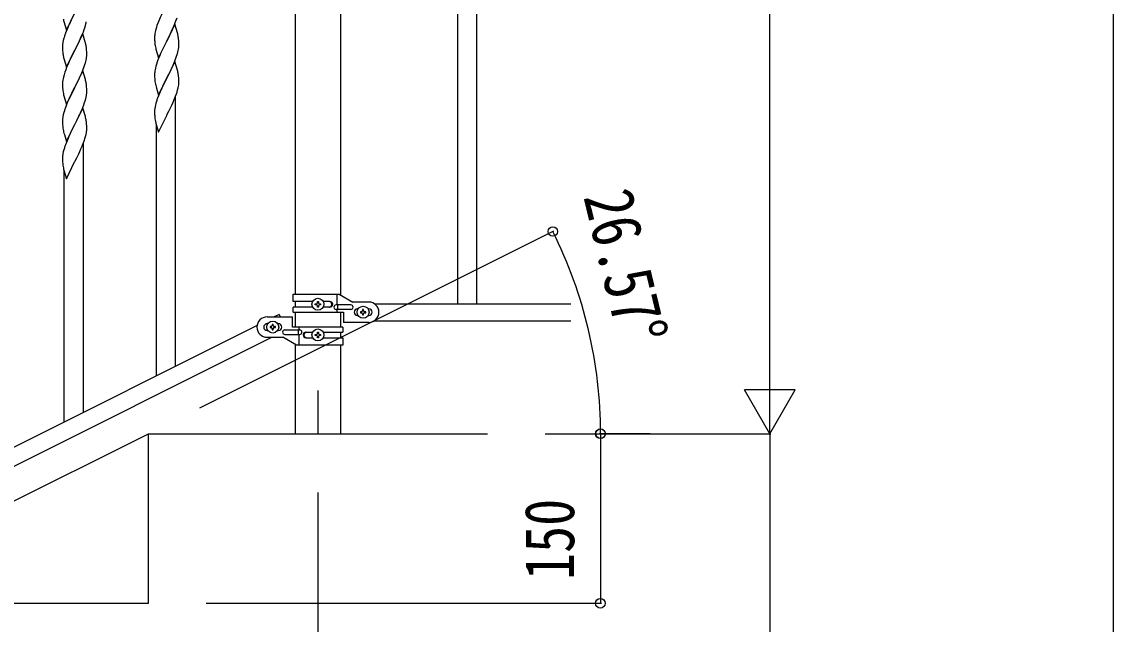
# Model space of a CAD drawing. Units: millimetres, scale not verified. Extents: x -4015 to 4015, y -2862 to 2860.
# Drawn here: x -1031 to -65, y 942 to 1475 of the extents above; entities that cross this region are included whole.
import ezdxf
from ezdxf.enums import TextEntityAlignment as Align

# ---------------------------------------------------------------- set-up
doc = ezdxf.new("R2010")
doc.units = ezdxf.units.MM
doc.header["$LTSCALE"] = 10
for name, color, linetype in [('0-2_YKK_12', 2, 'Continuous'), ('0-3_YKK_A1', 4, 'Continuous'), ('0-4_YKK_D', 6, 'Continuous')]:
    doc.layers.add(name, color=color, linetype=linetype)
doc.styles.add('ＭＳ ゴシック', font='')
doc.styles.get('ＭＳ ゴシック').set_extended_font_data('MS Gothic')

msp = doc.modelspace()

# ---------------------------------------------------------------- linework, layer by layer
at = {"layer": '0-2_YKK_12'}
for p in [(-769.17, 1148.22), (-769.17, 1139.76)]:
    msp.add_line(p, (-769.17, 1110.1), dxfattribs=at)
at = {"layer": '0-3_YKK_A1'}
for p, q in [((-65.28, 2810.1), (-65.28, -2489.9)), ((-645.67, 2085.1), (-645.67, 1225.14)), ((-628.67, 2085.1), (-628.67, 1225.14)), ((-789.42, 1989.74), (-789.42, 1233.64)), ((-748.92, 1232.84), (-748.92, 1989.74)), ((-895.17, 1169.76), (-895.17, 1408.77)), ((-912.17, 1161.26), (-912.17, 1383.56)), ((-976.67, 1128.53), (-976.67, 1367.54)), ((-993.67, 1120.03), (-993.67, 1342.33)), ((-791.17, 1233.64), (-750.3, 1233.64)), ((-791.17, 1227.14), (-791.17, 1233.64)), ((-773.85, 1227.14), (-791.17, 1227.14)), ((-789.42, 1227.14), (-789.42, 1222.14)), ((-758.58, 1227.14), (-764.5, 1227.14)), ((-752.2, 1224.14), (-752.2, 1233.64)), ((-750.3, 1233.64), (-738.17, 1226.64)), ((-791.17, 1217.64), (-791.17, 1222.14)), ((-773.85, 1222.14), (-791.17, 1222.14)), ((-791.17, 1217.64), (-746.67, 1217.64)), ((-789.42, 1217.64), (-789.42, 1204.48)), ((-770.61, 1224.16), (-771.57, 1224.16)), ((-767.73, 1225.12), (-766.77, 1225.12)), ((-758.58, 1222.14), (-764.5, 1222.14)), ((-739.97, 1224.14), (-753.05, 1224.14)), ((-739.97, 1220.14), (-753.05, 1220.14)), ((-752.2, 1217.64), (-752.2, 1220.14)), ((-751.65, 1220.14), (-751.65, 1224.14)), ((-748.92, 1204.48), (-748.92, 1217.64)), ((-746.67, 1217.64), (-746.67, 1208.64)), ((-724.17, 1226.64), (-738.17, 1226.64)), ((-734.17, 1220.64), (-733.54, 1220.64)), ((-730.61, 1218.12), (-731.57, 1218.12)), ((-727.73, 1217.16), (-726.77, 1217.16)), ((-724.8, 1220.64), (-724.17, 1220.64)), ((-719.2, 1225.14), (-545.32, 1225.14)), ((-814.17, 1213.48), (-791.67, 1213.48)), ((-813.54, 1207.48), (-814.17, 1207.48)), ((-803.58, 1215.66), (-807.95, 1213.48)), ((-804.17, 1207.48), (-804.8, 1207.48)), ((-803.58, 1215.66), (-802.49, 1213.48)), ((-791.67, 1204.48), (-791.67, 1213.48)), ((-789.42, 1213.98), (-789.42, 1208.98)), ((-724.17, 1208.64), (-746.67, 1208.64)), ((-734.17, 1214.64), (-733.54, 1214.64)), ((-724.8, 1214.64), (-724.17, 1214.64)), ((-719.2, 1210.14), (-545.32, 1210.14)), ((-823.06, 1205.83), (-1627.95, 803.3)), ((-813.54, 1201.48), (-814.17, 1201.48)), ((-810.61, 1204.96), (-811.57, 1204.96)), ((-807.73, 1204), (-806.77, 1204)), ((-804.17, 1201.48), (-804.8, 1201.48)), ((-798.37, 1201.98), (-785.29, 1201.98)), ((-798.37, 1197.98), (-785.29, 1197.98)), ((-747.17, 1204.48), (-791.67, 1204.48)), ((-786.7, 1201.98), (-786.7, 1197.98)), ((-786.14, 1204.48), (-786.14, 1201.98)), ((-786.14, 1197.98), (-786.14, 1188.48)), ((-779.77, 1199.98), (-773.85, 1199.98)), ((-767.73, 1197.97), (-766.77, 1197.97)), ((-764.5, 1199.98), (-747.17, 1199.98)), ((-748.92, 1194.98), (-748.92, 1199.98)), ((-747.17, 1204.48), (-747.17, 1199.98)), ((-810.4, 1195.39), (-1615.29, 792.85)), ((-814.17, 1195.48), (-800.17, 1195.48)), ((-788.05, 1188.48), (-800.17, 1195.48)), ((-789.42, 1189.28), (-789.42, 1110.1)), ((-747.17, 1188.48), (-788.05, 1188.48)), ((-779.77, 1194.98), (-773.85, 1194.98)), ((-770.61, 1197.01), (-771.57, 1197.01)), ((-764.5, 1194.98), (-747.17, 1194.98)), ((-748.92, 1110.1), (-748.92, 1188.48)), ((-747.17, 1194.98), (-747.17, 1188.48)), ((-1819.17, 660.1), (-919.17, 1110.1))]:
    msp.add_line(p, q, dxfattribs=at)
for points in [[(-994.5, 1477.01), (-994.24, 1475.83), (-993.99, 1474.87), (-991.72, 1467.23), (-984.5, 1482.09), (-984.33, 1482.42), (-980.22, 1490.73), (-978.88, 1493.65), (-977.81, 1496.16), (-976.42, 1499.7), (-975.71, 1501.71), (-975.09, 1503.69), (-974.57, 1505.62), (-974.26, 1507.01), (-974.02, 1508.37), (-973.86, 1509.66), (-973.8, 1510.49), (-973.78, 1511.29), (-973.78, 1512.44), (-973.83, 1514.16), (-973.89, 1515.41), (-974, 1516.82)], [(-895.77, 1505.31), (-903, 1490.45), (-903.16, 1490.12), (-905.51, 1485.46), (-907.27, 1481.81), (-907.72, 1480.85), (-908.83, 1478.39), (-910.1, 1475.37), (-910.89, 1473.34), (-911.61, 1471.32), (-912.4, 1468.84), (-912.92, 1466.92), (-913.23, 1465.52), (-913.47, 1464.17), (-913.63, 1462.87), (-913.69, 1462.04), (-913.72, 1461.24), (-913.7, 1459.38), (-913.67, 1458.37), (-913.62, 1457.43), (-913.52, 1455.99), (-913.37, 1454.67)], [(-977.27, 1496.94), (-984.5, 1482.09), (-984.84, 1481.42), (-987.45, 1476.22), (-988.55, 1473.92), (-989.22, 1472.49), (-990.33, 1470.03), (-992, 1465.99), (-992.57, 1464.47)], [(-913, 1452.5), (-912.74, 1451.32), (-912.49, 1450.36), (-910.22, 1442.72), (-903, 1457.58), (-902.83, 1457.91), (-901.11, 1461.29), (-899.61, 1464.35), (-898.72, 1466.22), (-897.17, 1469.64), (-896.73, 1470.64), (-895.69, 1473.17), (-894.56, 1476.2), (-893.89, 1478.2)], [(-995.17, 1454.09), (-995.21, 1453.28), (-995.22, 1452.88), (-995.2, 1451.02), (-995.17, 1450.01), (-995.12, 1449.07), (-995.02, 1447.63), (-994.87, 1446.32), (-994.73, 1445.33), (-994.55, 1444.37), (-994.45, 1443.9), (-994.24, 1442.96), (-993.99, 1442.01), (-991.72, 1434.36), (-984.5, 1449.22), (-984.33, 1449.55), (-982.4, 1453.35), (-980.89, 1456.45), (-980.22, 1457.86), (-978.88, 1460.78), (-978.02, 1462.79), (-976.8, 1465.82), (-976.06, 1467.84), (-975.55, 1469.34), (-974.95, 1471.31), (-974.57, 1472.75)], [(-895.77, 1472.44), (-903, 1457.58), (-903.16, 1457.25), (-906.16, 1451.26), (-907.27, 1448.94), (-908.39, 1446.51), (-909.47, 1444.01), (-910.5, 1441.48), (-911.07, 1439.96)], [(-893.04, 1462.9), (-893.26, 1463.84), (-893.51, 1464.79), (-895.77, 1472.44)], [(-977.27, 1464.08), (-984.5, 1449.22), (-984.66, 1448.89), (-987.01, 1444.23), (-988.77, 1440.58), (-989.22, 1439.62), (-990.33, 1437.16), (-991.6, 1434.14), (-992.39, 1432.11), (-993.11, 1430.09), (-993.9, 1427.61), (-994.42, 1425.69), (-994.73, 1424.29), (-994.97, 1422.94), (-995.13, 1421.64), (-995.19, 1420.81), (-995.22, 1420.01), (-995.2, 1418.15), (-995.17, 1417.14), (-995.12, 1416.2), (-995.02, 1414.76), (-994.87, 1413.44)], [(-993.6, 1461.47), (-994.04, 1460), (-994.53, 1458.09), (-994.82, 1456.7), (-995.04, 1455.37)], [(-974.54, 1454.54), (-974.88, 1455.95), (-975.07, 1456.68), (-977.27, 1464.08)], [(-892.3, 1453.11), (-892.28, 1453.91), (-892.28, 1455.06), (-892.33, 1456.79), (-892.39, 1458.03), (-892.5, 1459.44)], [(-973.8, 1444.75), (-973.78, 1445.55), (-973.78, 1446.7), (-973.83, 1448.43), (-973.89, 1449.67), (-974, 1451.08)], [(-912.95, 1419.39), (-912.74, 1418.45), (-912.42, 1417.25), (-912.06, 1415.98), (-910.22, 1409.85), (-903, 1424.71), (-902.83, 1425.04), (-901.11, 1428.42), (-899.16, 1432.4), (-898.49, 1433.83), (-897.38, 1436.27), (-896.1, 1439.28), (-894.92, 1442.32), (-894.21, 1444.33), (-893.74, 1445.82), (-893.19, 1447.76), (-892.86, 1449.17), (-892.59, 1450.54), (-892.4, 1451.86)], [(-974.69, 1439.4), (-974.36, 1440.82), (-974.09, 1442.18), (-973.9, 1443.5)], [(-895.77, 1439.56), (-903, 1424.71), (-903.34, 1424.04), (-906.61, 1417.48), (-907.72, 1415.11), (-908.83, 1412.65), (-910.3, 1409.12), (-911.07, 1407.09)], [(-893.04, 1430.02), (-893.26, 1430.96), (-893.51, 1431.92), (-895.77, 1439.56)], [(-994.5, 1411.27), (-994.24, 1410.09), (-993.99, 1409.13), (-991.72, 1401.49), (-984.5, 1416.35), (-984.33, 1416.68), (-982.61, 1420.06), (-981.11, 1423.12), (-980.22, 1424.99), (-978.67, 1428.41), (-978.23, 1429.41), (-977.19, 1431.94), (-976.06, 1434.97), (-975.39, 1436.97)], [(-977.27, 1431.21), (-984.5, 1416.35), (-984.66, 1416.02), (-987.66, 1410.03), (-988.77, 1407.71), (-989.89, 1405.28), (-990.97, 1402.78), (-992, 1400.25), (-992.57, 1398.73)], [(-974.54, 1421.67), (-974.76, 1422.61), (-975.01, 1423.56), (-977.27, 1431.21)], [(-912.1, 1436.96), (-912.54, 1435.49), (-913.03, 1433.57), (-913.32, 1432.19), (-913.54, 1430.86)], [(-913.67, 1429.58), (-913.71, 1428.76), (-913.72, 1428.37), (-913.7, 1426.51), (-913.67, 1425.5), (-913.62, 1424.56), (-913.54, 1423.4)], [(-892.3, 1420.24), (-892.28, 1421.04), (-892.28, 1422.19), (-892.33, 1423.92), (-892.39, 1425.16), (-892.5, 1426.57)], [(-994.45, 1378.16), (-994.24, 1377.22), (-993.92, 1376.02), (-993.56, 1374.76), (-991.72, 1368.62), (-984.5, 1383.48), (-984.33, 1383.81), (-982.61, 1387.19), (-980.66, 1391.17), (-979.99, 1392.6), (-978.88, 1395.04), (-977.6, 1398.05), (-976.42, 1401.09), (-975.71, 1403.11), (-975.24, 1404.59), (-974.69, 1406.53), (-974.36, 1407.95), (-974.09, 1409.31), (-973.9, 1410.63)], [(-973.8, 1411.88), (-973.78, 1412.68), (-973.78, 1413.83), (-973.83, 1415.56), (-973.89, 1416.8), (-974, 1418.21)], [(-912.95, 1386.52), (-912.74, 1385.58), (-912.49, 1384.63), (-910.22, 1376.98), (-903, 1391.84), (-902.83, 1392.17), (-901.11, 1395.55), (-899.39, 1399.07), (-898.49, 1400.96), (-897.38, 1403.4), (-896.31, 1405.91), (-895.11, 1408.95), (-894.38, 1410.97), (-893.89, 1412.46), (-893.32, 1414.41), (-892.86, 1416.31), (-892.59, 1417.67), (-892.4, 1418.99)], [(-912.1, 1404.09), (-912.54, 1402.62), (-913.03, 1400.71), (-913.32, 1399.32), (-913.54, 1397.99)], [(-993.6, 1395.73), (-994.04, 1394.26), (-994.53, 1392.35), (-994.82, 1390.96), (-995.04, 1389.63)], [(-977.27, 1398.34), (-984.5, 1383.48), (-984.84, 1382.81), (-988.11, 1376.25), (-989.22, 1373.88), (-990.33, 1371.42), (-991.8, 1367.89), (-992.57, 1365.86)], [(-974.54, 1388.8), (-974.76, 1389.73), (-975.01, 1390.69), (-977.27, 1398.34)], [(-913.67, 1396.71), (-913.71, 1395.9), (-913.72, 1395.51), (-913.7, 1393.64), (-913.67, 1392.63), (-913.62, 1391.69), (-913.54, 1390.53)], [(-995.17, 1388.35), (-995.21, 1387.53), (-995.22, 1387.14), (-995.2, 1385.28), (-995.17, 1384.27), (-995.12, 1383.33), (-995.04, 1382.17)], [(-973.8, 1379.01), (-973.78, 1379.81), (-973.78, 1380.96), (-973.83, 1382.69), (-973.89, 1383.93), (-974, 1385.34)], [(-994.45, 1345.29), (-994.24, 1344.35), (-993.99, 1343.4), (-991.72, 1335.75), (-984.5, 1350.61), (-984.33, 1350.94), (-982.61, 1354.32), (-980.89, 1357.84), (-979.99, 1359.73), (-978.88, 1362.17), (-977.81, 1364.68), (-976.61, 1367.72), (-975.88, 1369.74), (-975.39, 1371.23), (-974.82, 1373.19), (-974.36, 1375.08), (-974.09, 1376.44), (-973.9, 1377.76)], [(-993.6, 1362.86), (-994.04, 1361.39), (-994.53, 1359.48), (-994.82, 1358.09), (-995.04, 1356.76)], [(-995.17, 1355.49), (-995.21, 1354.67), (-995.22, 1354.28), (-995.2, 1352.41), (-995.17, 1351.4), (-995.12, 1350.46), (-995.04, 1349.3)], [(-769.65, 1226.08), (-769.65, 1227.04), (-768.69, 1227.04), (-768.69, 1226.08)], [(-771.57, 1224.16), (-771.57, 1225.12), (-770.61, 1225.12)], [(-768.69, 1223.2), (-768.69, 1222.24), (-769.65, 1222.24), (-769.65, 1223.2)], [(-766.77, 1225.12), (-766.77, 1224.16), (-767.73, 1224.16)], [(-731.57, 1218.12), (-731.57, 1217.16), (-730.61, 1217.16)], [(-728.69, 1219.08), (-728.69, 1220.04), (-729.65, 1220.04), (-729.65, 1219.08)], [(-726.77, 1217.16), (-726.77, 1218.12), (-727.73, 1218.12)], [(-729.65, 1216.2), (-729.65, 1215.24), (-728.69, 1215.24), (-728.69, 1216.2)], [(-811.57, 1204.96), (-811.57, 1204), (-810.61, 1204)], [(-808.69, 1205.92), (-808.69, 1206.88), (-809.65, 1206.88), (-809.65, 1205.92)], [(-809.65, 1203.04), (-809.65, 1202.08), (-808.69, 1202.08), (-808.69, 1203.04)], [(-806.77, 1204), (-806.77, 1204.96), (-807.73, 1204.96)], [(-771.57, 1197.01), (-771.57, 1197.97), (-770.61, 1197.97)], [(-769.65, 1198.93), (-769.65, 1199.89), (-768.69, 1199.89), (-768.69, 1198.93)], [(-766.77, 1197.97), (-766.77, 1197.01), (-767.73, 1197.01)], [(-768.69, 1196.05), (-768.69, 1195.09), (-769.65, 1195.09), (-769.65, 1196.05)], [(-1819.17, 660.1), (-1519.17, 660.1), (-1519.17, 810.1), (-1219.17, 810.1), (-1219.17, 960.1), (-919.17, 960.1), (-919.17, 1110.1), (-619.17, 1110.1)]]:
    msp.add_lwpolyline(points, dxfattribs=at)
for centre in [(-769.17, 1224.64), (-729.17, 1217.64), (-809.17, 1204.48), (-769.17, 1197.49)]:
    msp.add_circle(centre, 5.3, dxfattribs=at)
for centre, radius, start, end in [((-1020.74, 1483.67), 47.45, 346.68556, 348.97731), ((-917.97, 1437.22), 79.42, 159.93435, 162.22611), ((-934.52, 1454.19), 42.38, 9.5641, 11.85586), ((-937.31, 1454.59), 45.07, 6.18413, 8.47589), ((-963.23, 1451.48), 32.04, 173.03232, 175.32407), ((-1016.01, 1445.83), 42.37, 9.56725, 11.859), ((-1018.86, 1446.23), 45.12, 6.17603, 8.46779), ((-858.77, 1462.83), 55.21, 188.49987, 190.79162), ((-923.74, 1455.11), 31.5, 354.07349, 356.36524), ((-1035.79, 1455.68), 63.23, 342.78424, 345.07599), ((-1005.22, 1446.75), 31.49, 354.07159, 356.36334), ((-836.43, 1412.71), 79.46, 159.94312, 162.23488), ((-881.68, 1426.97), 32.09, 173.04137, 175.33313), ((-934.53, 1421.32), 42.39, 9.56096, 11.85272), ((-1016.02, 1412.96), 42.38, 9.5641, 11.85586), ((-1018.81, 1413.36), 45.07, 6.18413, 8.47589), ((-873.7, 1426.85), 39.99, 184.955, 187.24675), ((-852.91, 1431.1), 61.18, 188.73798, 191.02974), ((-937.3, 1421.72), 45.06, 6.18616, 8.47791), ((-923.71, 1422.24), 31.48, 354.06969, 356.36145), ((-940.27, 1421.6), 55.21, 188.49987, 190.79162), ((-1005.24, 1413.88), 31.5, 354.07349, 356.36524), ((-836.46, 1379.84), 79.44, 159.93728, 162.22903), ((-917.93, 1371.48), 79.46, 159.94312, 162.23488), ((-881.72, 1394.1), 32.06, 173.03459, 175.32634), ((-963.18, 1385.74), 32.09, 173.04137, 175.33313), ((-955.2, 1385.62), 39.99, 184.955, 187.24675), ((-1016.03, 1380.09), 42.39, 9.56096, 11.85272), ((-1018.8, 1380.49), 45.06, 6.18616, 8.47791), ((-873.66, 1393.98), 40.03, 184.94929, 187.24105), ((-852.88, 1398.23), 61.2, 188.73397, 191.02572), ((-934.41, 1389.87), 61.18, 188.73798, 191.02974), ((-1005.21, 1381.01), 31.48, 354.06969, 356.36145), ((-917.96, 1338.61), 79.44, 159.93728, 162.22903), ((-963.22, 1352.87), 32.06, 173.03459, 175.32634), ((-955.16, 1352.75), 40.03, 184.94929, 187.24105), ((-934.38, 1357), 61.2, 188.73397, 191.02572), ((-759.33, 1224.64), 2.5, 270, 90), ((-758.58, 1224.64), 2.5, 270, 90), ((-770.61, 1226.08), 0.96, 270, 0), ((-770.61, 1223.2), 0.96, 0, 90), ((-767.73, 1226.08), 0.96, 180, 270), ((-767.73, 1223.2), 0.96, 90, 180), ((-753.05, 1222.14), 2, 90, 270), ((-739.97, 1222.14), 2, 270, 90), ((-734.17, 1217.64), 3, 90, 270), ((-730.61, 1219.08), 0.96, 270, 0), ((-730.61, 1216.2), 0.96, 0, 90), ((-727.73, 1219.08), 0.96, 180, 270), ((-727.73, 1216.2), 0.96, 90, 180), ((-724.17, 1217.64), 9, 270, 90), ((-724.17, 1217.64), 3, 270, 90), ((-814.17, 1204.48), 9, 90, 270), ((-814.17, 1204.48), 3, 90, 270), ((-804.17, 1204.48), 3, 270, 90), ((-810.61, 1205.92), 0.96, 270, 0), ((-810.61, 1203.04), 0.96, 0, 90), ((-807.73, 1205.92), 0.96, 180, 270), ((-807.73, 1203.04), 0.96, 90, 180), ((-798.37, 1199.98), 2, 90, 270), ((-785.29, 1199.98), 2, 270, 90), ((-779.77, 1197.48), 2.5, 90, 270), ((-779.02, 1197.48), 2.5, 90, 270), ((-770.61, 1198.93), 0.96, 270, 0), ((-767.73, 1198.93), 0.96, 180, 270), ((-770.61, 1196.05), 0.96, 0, 90), ((-767.73, 1196.05), 0.96, 90, 180)]:
    msp.add_arc(centre, radius, start, end, dxfattribs=at)
at = {"layer": '0-4_YKK_D'}
for p, q in [((-369.17, 1155.1), (-369.17, 2065.1)), ((-873.56, 1132.91), (-560.35, 1289.51)), ((-369.17, 1110.1), (-369.17, 1188.04)), ((-369.17, 1110.1), (-391.67, 1149.07)), ((-346.67, 1149.07), (-391.67, 1149.07)), ((-369.17, 1110.1), (-346.67, 1149.07)), ((-568.17, 1110.1), (-518.17, 1110.1)), ((-544.42, 1110.1), (-368.17, 1110.1)), ((-475.17, 1110.1), (-520, 1110.1)), ((-519.17, 1110.1), (-519.17, 960.1)), ((-474.17, 1110.1), (-368.17, 1110.1)), ((-369.17, 1110.1), (-369.17, 660.1)), ((-769.17, 1058.1), (-769.17, 509.1)), ((-868.17, 960.1), (-518.17, 960.1))]:
    msp.add_line(p, q, dxfattribs=at)
for centre in [(-561.25, 1289.06), (-519.17, 1110.1), (-519, 1110.1), (-519.17, 960.1)]:
    msp.add_circle(centre, 4.25, dxfattribs=at)
msp.add_arc((-919.17, 1110.1), 400.17, 0, 26.56505, dxfattribs=at)

# ---------------------------------------------------------------- texts
at = {"layer": '0-4_YKK_D', "style": 'ＭＳ ゴシック', "width": 0.8}
for s, rotation, p in [('26.57°', 283.56, (-547.07, 1316.71)), ('150', 90, (-529.17, 980.7))]:
    msp.add_text(s, height=43.99, rotation=rotation, dxfattribs=at).set_placement(p, align=Align.BOTTOM_LEFT)

doc.saveas('drawing.dxf')
